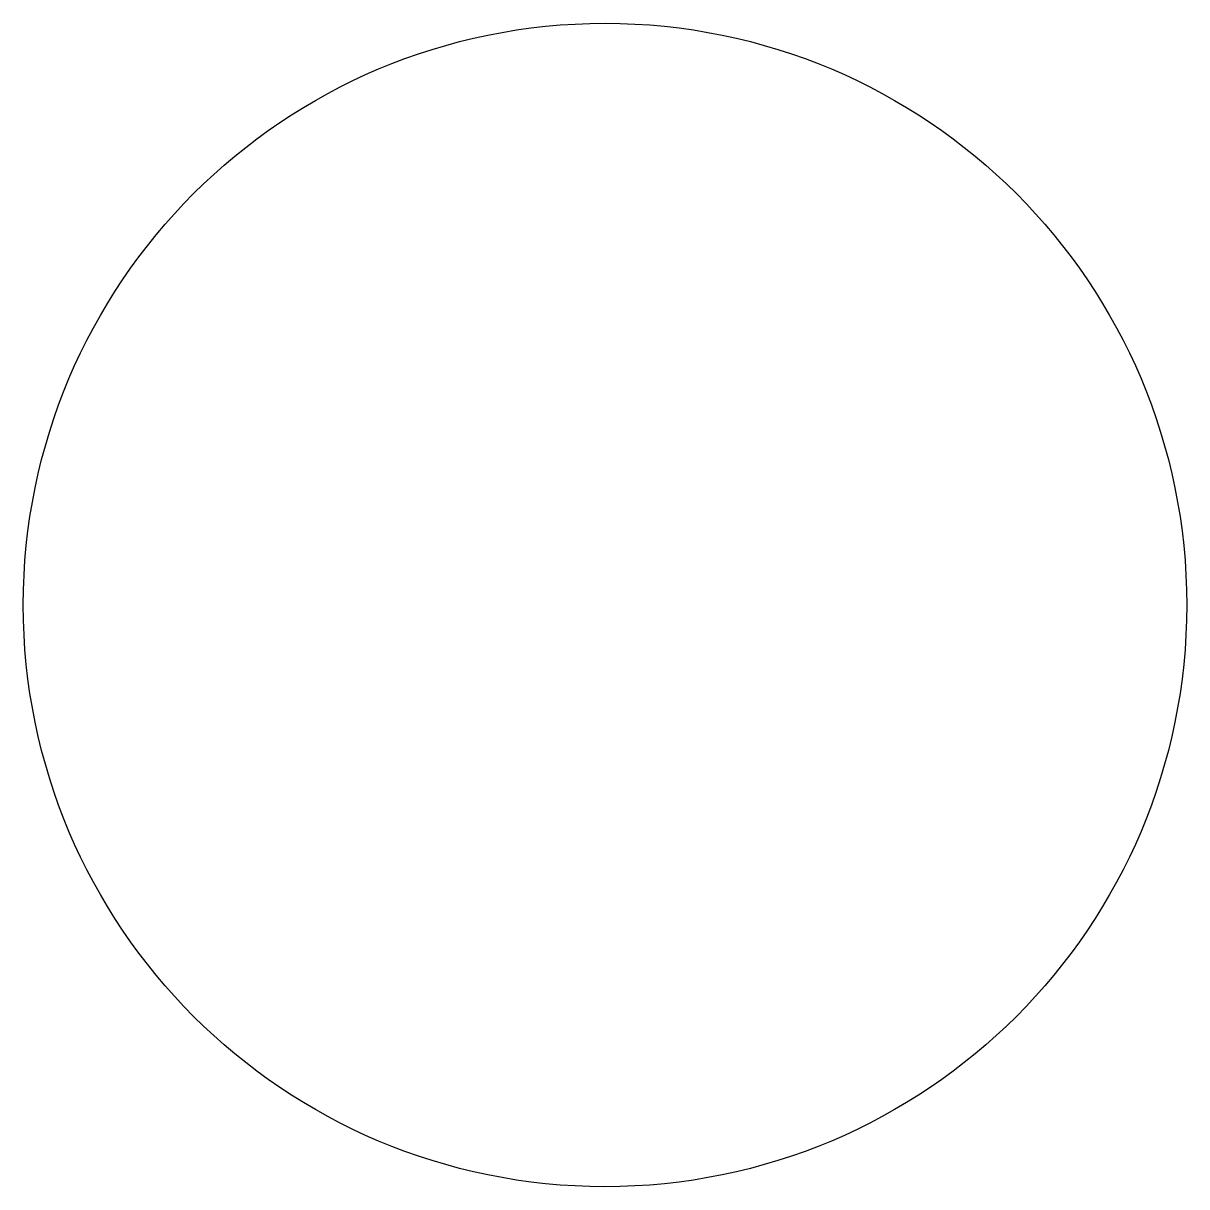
# Model space of a CAD drawing. Header units: metres. Extents: x -2 to 2, y -2 to 2.
import ezdxf

# ---------------------------------------------------------------- set-up
doc = ezdxf.new("R2010")
doc.units = ezdxf.units.M

# ---------------------------------------------------------------- blocks, each defined once
blk = doc.blocks.new('circle.a')
blk.add_circle((0, 0), 2)

msp = doc.modelspace()

# ---------------------------------------------------------------- block references
msp.add_blockref('circle.a', (0, 0))

doc.saveas('drawing.dxf')
